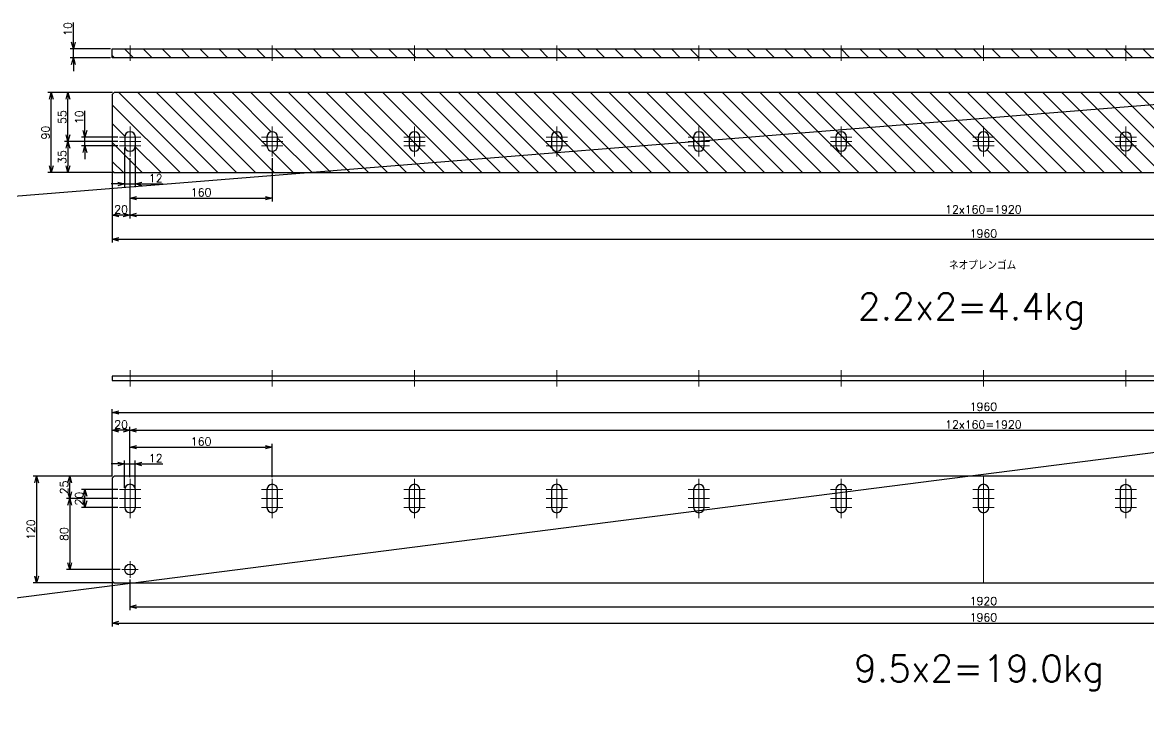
# Model space of a CAD drawing. Header units: millimetres. Extents: x -8731 to 85711, y -14522 to 31379.
# Drawn here: x 29295 to 30561, y 6658 to 7451 of the extents above; entities that cross this region are included whole.
import ezdxf
from ezdxf import colors
from ezdxf.entities.mleader import LeaderData, LeaderLine
from ezdxf.enums import TextEntityAlignment as Align
from ezdxf.math import Vec2, Vec3

# ---------------------------------------------------------------- set-up
doc = ezdxf.new("R2010")
doc.units = ezdxf.units.MM
doc.header["$LTSCALE"] = 4
doc.header["$PDMODE"] = 99
doc.header["$PDSIZE"] = 1
doc.linetypes.add('CENTER2', pattern=[28.575, 19.05, -3.175, 3.175, -3.175])
doc.layers.add('05_CENTER', color=4, linetype='CENTER2', lineweight=13)
doc.layers.add('08_DIM', color=3, linetype='Continuous', lineweight=13)
doc.layers.add('10_DRAFT', color=8, linetype='Continuous', lineweight=0, plot=False)
doc.styles.add('KSS_TXT', font='txt.shx', dxfattribs={"bigfont": 'extfont2.shx'})
doc.styles.get("Standard").update_dxf_attribs({"font": 'txt.shx', "bigfont": 'extfont2.shx'})
doc.dimstyles.new('KSS_DIM', dxfattribs={"dimscale": 3, "dimtxt": 3, "dimasz": 2.5, "dimexe": 1.25, "dimexo": 0.625, "dimtad": 1, "dimdsep": 46, "dimtxsty": 'KSS_TXT', "dimblk": 'OPEN30', "dimcen": 0, "dimazin": 2, "dimtfac": 0.75, "dimtmove": 0, "dimatfit": 3, "dimldrblk": 'OPEN30', "dimfxl": 1, "dimtolj": 1, "dimarcsym": 0})

# ---------------------------------------------------------------- blocks, each defined once
blk = doc.blocks.new('_Open30')
at = {"color": 0, "linetype": 'ByBlock', "lineweight": -2}
for p, q in [((-1, 0.27), (0, 0)), ((0, 0), (-1, -0.27)), ((0, 0), (-1, 0))]:
    blk.add_line(p, q, dxfattribs=at)
blk = doc.blocks.new('*D3203')
at = {"layer": '08_DIM', "color": 0, "lineweight": -2, "transparency": 16777216}
for p, q in [((29352.1, 7428.5), (29352.1, 7450.7)), ((29393.9, 7421), (29348.4, 7421)), ((29393.9, 7411), (29348.4, 7411)), ((29352.1, 7411), (29352.1, 7421)), ((29352.1, 7403.5), (29352.1, 7396))]:
    blk.add_line(p, q, dxfattribs=at)
at = {"layer": 'Defpoints', "color": 0, "transparency": 16777216}
for p in [(29352.1, 7421), (29395.7, 7421), (29395.7, 7411)]:
    blk.add_point(p, dxfattribs=at)
at = {"layer": '08_DIM', "color": 0, "lineweight": -2, "transparency": 16777216, "xscale": 7.5, "yscale": 7.5, "zscale": 7.5}
for p, rotation in [((29352.1, 7421), 270), ((29352.1, 7411), 90)]:
    blk.add_blockref('_Open30', p, dxfattribs=dict(at, rotation=rotation))
at = {"layer": '08_DIM', "color": 0, "transparency": 16777216, "insert": (29345.8, 7443.4), "char_height": 9, "attachment_point": 5, "rotation": 90, "style": 'KSS_TXT'}
blk.add_mtext('\\A1;10', dxfattribs=at)
blk = doc.blocks.new('*D3204')
at = {"layer": '08_DIM', "color": 0, "lineweight": -2, "transparency": 16777216}
for p, q in [((29409.7, 7309.8), (29409.7, 7265.2)), ((29421.7, 7309.8), (29421.7, 7265.2)), ((29402.2, 7268.9), (29394.7, 7268.9)), ((29409.7, 7268.9), (29421.7, 7268.9)), ((29429.2, 7268.9), (29452.5, 7268.9))]:
    blk.add_line(p, q, dxfattribs=at)
at = {"layer": 'Defpoints', "color": 0, "transparency": 16777216}
for p in [(29409.7, 7311.7), (29421.7, 7311.7), (29421.7, 7268.9)]:
    blk.add_point(p, dxfattribs=at)
at = {"layer": '08_DIM', "color": 0, "lineweight": -2, "transparency": 16777216, "xscale": 7.5, "yscale": 7.5, "zscale": 7.5}
blk.add_blockref('_Open30', (29409.7, 7268.9), dxfattribs=at)
at = {"layer": '08_DIM', "color": 0, "lineweight": -2, "transparency": 16777216, "xscale": 7.5, "yscale": 7.5, "zscale": 7.5, "rotation": 180}
blk.add_blockref('_Open30', (29421.7, 7268.9), dxfattribs=at)
at = {"layer": '08_DIM', "color": 0, "transparency": 16777216, "insert": (29444.6, 7275.3), "char_height": 9, "attachment_point": 5, "style": 'KSS_TXT'}
blk.add_mtext('\\A1;12', dxfattribs=at)
blk = doc.blocks.new('*D3205')
at = {"layer": '08_DIM', "color": 0, "lineweight": -2, "transparency": 16777216}
for p, q in [((29415.7, 7282.8), (29415.7, 7230)), ((29395.7, 7271.8), (29395.7, 7230)), ((29408.2, 7233.8), (29403.2, 7233.8))]:
    blk.add_line(p, q, dxfattribs=at)
at = {"layer": 'Defpoints', "color": 0, "transparency": 16777216}
for p in [(29415.7, 7284.7), (29395.7, 7273.7), (29395.7, 7233.8)]:
    blk.add_point(p, dxfattribs=at)
at = {"layer": '08_DIM', "color": 0, "lineweight": -2, "transparency": 16777216, "xscale": 7.5, "yscale": 7.5, "zscale": 7.5, "rotation": 180}
blk.add_blockref('_Open30', (29395.7, 7233.8), dxfattribs=at)
at = {"layer": '08_DIM', "color": 0, "lineweight": -2, "transparency": 16777216, "xscale": 7.5, "yscale": 7.5, "zscale": 7.5}
blk.add_blockref('_Open30', (29415.7, 7233.8), dxfattribs=at)
at = {"layer": '08_DIM', "color": 0, "transparency": 16777216, "insert": (29405.7, 7240.2), "char_height": 9, "attachment_point": 5, "style": 'KSS_TXT'}
blk.add_mtext('\\A1;20', dxfattribs=at)
blk = doc.blocks.new('*D3206')
at = {"layer": '08_DIM', "color": 0, "lineweight": -2, "transparency": 16777216}
for p, q in [((29415.7, 7297.8), (29415.7, 7230)), ((31335.7, 7297.8), (31335.7, 7230)), ((29423.2, 7233.8), (31328.2, 7233.8))]:
    blk.add_line(p, q, dxfattribs=at)
at = {"layer": 'Defpoints', "color": 0, "transparency": 16777216}
for p in [(29415.7, 7299.7), (31335.7, 7299.7), (31335.7, 7233.8)]:
    blk.add_point(p, dxfattribs=at)
at = {"layer": '08_DIM', "color": 0, "lineweight": -2, "transparency": 16777216, "xscale": 7.5, "yscale": 7.5, "zscale": 7.5, "rotation": 180}
blk.add_blockref('_Open30', (29415.7, 7233.8), dxfattribs=at)
at = {"layer": '08_DIM', "color": 0, "lineweight": -2, "transparency": 16777216, "xscale": 7.5, "yscale": 7.5, "zscale": 7.5}
blk.add_blockref('_Open30', (31335.7, 7233.8), dxfattribs=at)
at = {"layer": '08_DIM', "color": 0, "transparency": 16777216, "insert": (30375.7, 7240.2), "char_height": 9, "attachment_point": 5, "style": 'KSS_TXT'}
blk.add_mtext('\\A1;12x160=1920', dxfattribs=at)
blk = doc.blocks.new('*D3207')
at = {"layer": '08_DIM', "color": 0, "lineweight": -2, "transparency": 16777216}
for p, q in [((29395.7, 7281.8), (29395.7, 7202.9)), ((31355.7, 7281.8), (31355.7, 7202.9)), ((29403.2, 7206.6), (31348.2, 7206.6))]:
    blk.add_line(p, q, dxfattribs=at)
at = {"layer": 'Defpoints', "color": 0, "transparency": 16777216}
for p in [(29395.7, 7283.7), (31355.7, 7283.7), (31355.7, 7206.6)]:
    blk.add_point(p, dxfattribs=at)
at = {"layer": '08_DIM', "color": 0, "lineweight": -2, "transparency": 16777216, "xscale": 7.5, "yscale": 7.5, "zscale": 7.5, "rotation": 180}
blk.add_blockref('_Open30', (29395.7, 7206.6), dxfattribs=at)
at = {"layer": '08_DIM', "color": 0, "lineweight": -2, "transparency": 16777216, "xscale": 7.5, "yscale": 7.5, "zscale": 7.5}
blk.add_blockref('_Open30', (31355.7, 7206.6), dxfattribs=at)
at = {"layer": '08_DIM', "color": 0, "transparency": 16777216, "insert": (30375.7, 7213), "char_height": 9, "attachment_point": 5, "style": 'KSS_TXT'}
blk.add_mtext('\\A1;1960', dxfattribs=at)
blk = doc.blocks.new('*D3208')
at = {"layer": '08_DIM', "color": 0, "lineweight": -2, "transparency": 16777216}
for p, q in [((29415.7, 7297.8), (29415.7, 7249.2)), ((29575.7, 7297.8), (29575.7, 7249.2)), ((29423.2, 7252.9), (29568.2, 7252.9))]:
    blk.add_line(p, q, dxfattribs=at)
at = {"layer": 'Defpoints', "color": 0, "transparency": 16777216}
for p in [(29415.7, 7299.7), (29575.7, 7299.7), (29575.7, 7252.9)]:
    blk.add_point(p, dxfattribs=at)
at = {"layer": '08_DIM', "color": 0, "lineweight": -2, "transparency": 16777216, "xscale": 7.5, "yscale": 7.5, "zscale": 7.5, "rotation": 180}
blk.add_blockref('_Open30', (29415.7, 7252.9), dxfattribs=at)
at = {"layer": '08_DIM', "color": 0, "lineweight": -2, "transparency": 16777216, "xscale": 7.5, "yscale": 7.5, "zscale": 7.5}
blk.add_blockref('_Open30', (29575.7, 7252.9), dxfattribs=at)
at = {"layer": '08_DIM', "color": 0, "transparency": 16777216, "insert": (29495.7, 7259.3), "char_height": 9, "attachment_point": 5, "style": 'KSS_TXT'}
blk.add_mtext('\\A1;160', dxfattribs=at)
blk = doc.blocks.new('*D3209')
at = {"layer": '08_DIM', "color": 0, "lineweight": -2, "transparency": 16777216}
for p, q in [((29365, 7329.2), (29365, 7351.3)), ((29401.9, 7321.7), (29361.2, 7321.7)), ((29365, 7311.7), (29365, 7321.7)), ((29401.9, 7311.7), (29361.2, 7311.7)), ((29365, 7304.2), (29365, 7296.7))]:
    blk.add_line(p, q, dxfattribs=at)
at = {"layer": 'Defpoints', "color": 0, "transparency": 16777216}
for p in [(29365, 7321.7), (29403.7, 7321.7), (29403.7, 7311.7)]:
    blk.add_point(p, dxfattribs=at)
at = {"layer": '08_DIM', "color": 0, "lineweight": -2, "transparency": 16777216, "xscale": 7.5, "yscale": 7.5, "zscale": 7.5}
for p, rotation in [((29365, 7321.7), 270), ((29365, 7311.7), 90)]:
    blk.add_blockref('_Open30', p, dxfattribs=dict(at, rotation=rotation))
at = {"layer": '08_DIM', "color": 0, "transparency": 16777216, "insert": (29358.6, 7344), "char_height": 9, "attachment_point": 5, "rotation": 90, "style": 'KSS_TXT'}
blk.add_mtext('\\A1;10', dxfattribs=at)
blk = doc.blocks.new('*D3210')
at = {"layer": '08_DIM', "color": 0, "lineweight": -2, "transparency": 16777216}
for p, q in [((29401.9, 7316.7), (29342.2, 7316.7)), ((29345.9, 7309.2), (29345.9, 7289.2)), ((29395.9, 7281.7), (29342.2, 7281.7))]:
    blk.add_line(p, q, dxfattribs=at)
at = {"layer": 'Defpoints', "color": 0, "transparency": 16777216}
for p in [(29403.7, 7316.7), (29345.9, 7281.7), (29397.7, 7281.7)]:
    blk.add_point(p, dxfattribs=at)
at = {"layer": '08_DIM', "color": 0, "lineweight": -2, "transparency": 16777216, "xscale": 7.5, "yscale": 7.5, "zscale": 7.5}
for p, rotation in [((29345.9, 7316.7), 90), ((29345.9, 7281.7), 270)]:
    blk.add_blockref('_Open30', p, dxfattribs=dict(at, rotation=rotation))
at = {"layer": '08_DIM', "color": 0, "transparency": 16777216, "insert": (29339.5, 7299.2), "char_height": 9, "attachment_point": 5, "rotation": 90, "style": 'KSS_TXT'}
blk.add_mtext('\\A1;35', dxfattribs=at)
blk = doc.blocks.new('*D3211')
at = {"layer": '08_DIM', "color": 0, "lineweight": -2, "transparency": 16777216}
for p, q in [((29395.9, 7371.7), (29323.3, 7371.7)), ((29327.1, 7289.2), (29327.1, 7364.2)), ((29395.9, 7281.7), (29323.3, 7281.7))]:
    blk.add_line(p, q, dxfattribs=at)
at = {"layer": 'Defpoints', "color": 0, "transparency": 16777216}
for p in [(29327.1, 7371.7), (29397.7, 7371.7), (29397.7, 7281.7)]:
    blk.add_point(p, dxfattribs=at)
at = {"layer": '08_DIM', "color": 0, "lineweight": -2, "transparency": 16777216, "xscale": 7.5, "yscale": 7.5, "zscale": 7.5}
for p, rotation in [((29327.1, 7371.7), 90), ((29327.1, 7281.7), 270)]:
    blk.add_blockref('_Open30', p, dxfattribs=dict(at, rotation=rotation))
at = {"layer": '08_DIM', "color": 0, "transparency": 16777216, "insert": (29320.7, 7326.7), "char_height": 9, "attachment_point": 5, "rotation": 90, "style": 'KSS_TXT'}
blk.add_mtext('\\A1;90', dxfattribs=at)
blk = doc.blocks.new('*D3212')
at = {"layer": '08_DIM', "color": 0, "lineweight": -2, "transparency": 16777216}
for p, q in [((29395.9, 7371.7), (29342.2, 7371.7)), ((29345.9, 7324.2), (29345.9, 7364.2)), ((29401.9, 7316.7), (29342.2, 7316.7))]:
    blk.add_line(p, q, dxfattribs=at)
at = {"layer": 'Defpoints', "color": 0, "transparency": 16777216}
for p in [(29345.9, 7371.7), (29397.7, 7371.7), (29403.7, 7316.7)]:
    blk.add_point(p, dxfattribs=at)
at = {"layer": '08_DIM', "color": 0, "lineweight": -2, "transparency": 16777216, "xscale": 7.5, "yscale": 7.5, "zscale": 7.5}
for p, rotation in [((29345.9, 7371.7), 90), ((29345.9, 7316.7), 270)]:
    blk.add_blockref('_Open30', p, dxfattribs=dict(at, rotation=rotation))
at = {"layer": '08_DIM', "color": 0, "transparency": 16777216, "insert": (29339.5, 7344.2), "char_height": 9, "attachment_point": 5, "rotation": 90, "style": 'KSS_TXT'}
blk.add_mtext('\\A1;55', dxfattribs=at)
blk = doc.blocks.new('A$C11C05E4D_1_1')
h = blk.add_hatch()
h.set_pattern_fill('_USER', color=3, scale=15, angle=135, pattern_type=0)
h.set_pattern_definition([(135, (-7933.037, 6736.316), (-10.606602, -10.606602), [])])
h.paths.add_polyline_path([(-978, 55), (-980, 53), (-980, -33), (-978, -35), (978, -35), (980, -33), (980, 53), (978, 55)])
h.paths.add_polyline_path([(-954, 5), (-954, -5, -1), (-966, -5), (-966, 5, -1)], flags=16)
h.paths.add_polyline_path([(-794, 5), (-794, -5, -1), (-806, -5), (-806, 5, -1)], flags=16)
h.paths.add_polyline_path([(-6, 5, -1), (6, 5), (6, -5, -1), (-6, -5)], flags=16)
at = {"color": 0}
blk.add_lwpolyline([(-978, -35), (978, -35), (980, -33), (980, 53), (978, 55), (-978, 55), (-980, 53), (-980, -33)], close=True, dxfattribs=at)
for points in [[(-966, 5), (-966, -5, 1), (-954, -5), (-954, 5, 1)], [(-806, 5), (-806, -5, 1), (-794, -5), (-794, 5, 1)], [(-646, 5), (-646, -5, 1), (-634, -5), (-634, 5, 1)], [(-486, 5), (-486, -5, 1), (-474, -5), (-474, 5, 1)], [(-326, 5), (-326, -5, 1), (-314, -5), (-314, 5, 1)], [(-166, 5), (-166, -5, 1), (-154, -5), (-154, 5, 1)], [(-6, 5), (-6, -5, 1), (6, -5), (6, 5, 1)], [(166, 5), (166, -5, -1), (154, -5), (154, 5, -1)]]:
    blk.add_lwpolyline(points, format="xyb", close=True, dxfattribs=at)
at = {"layer": '05_CENTER'}
for p, q in [((-960, -17), (-960, 17)), ((-800, -17), (-800, 17)), ((-640, -17), (-640, 17)), ((-480, -17), (-480, 17)), ((-320, -17), (-320, 17)), ((-160, -17), (-160, 17)), ((0, -17), (0, 17)), ((160, -17), (160, 17)), ((-972, 5), (-948, 5)), ((-972, 0), (-948, 0)), ((-812, 5), (-788, 5)), ((-812, 0), (-788, 0)), ((-652, 5), (-628, 5)), ((-652, 0), (-628, 0)), ((-492, 5), (-468, 5)), ((-492, 0), (-468, 0)), ((-332, 5), (-308, 5)), ((-332, 0), (-308, 0)), ((-172, 5), (-148, 5)), ((-172, 0), (-148, 0)), ((-12, 5), (12, 5)), ((-12, 0), (12, 0)), ((172, 5), (148, 5)), ((172, 0), (148, 0)), ((-972, -5), (-948, -5)), ((-812, -5), (-788, -5)), ((-652, -5), (-628, -5)), ((-492, -5), (-468, -5)), ((-332, -5), (-308, -5)), ((-172, -5), (-148, -5)), ((-12, -5), (12, -5)), ((172, -5), (148, -5))]:
    blk.add_line(p, q, dxfattribs=at)
blk = doc.blocks.new('A$C566E2A1C_1_1')
h = blk.add_hatch()
h.set_pattern_fill('_USER', color=3, scale=15, angle=135, pattern_type=0)
h.set_pattern_definition([(135, (-7933.037, 6558.574), (-10.606602, -10.606602), [])])
h.paths.add_polyline_path([(980, -10), (980, 0), (-920, 0), (-920, -10)])
h.paths.add_polyline_path([(-920, -10), (-920, 0), (-950, 0), (-950, -10)])
h.paths.add_polyline_path([(-950, -10), (-950, 0), (-980, 0), (-980, -10)])
at = {"color": 0}
blk.add_lwpolyline([(980, 0), (980, -10), (-980, -10), (-980, 0)], close=True, dxfattribs=at)
at = {"layer": '05_CENTER'}
for p, q in [((-960, 3.9), (-960, -13.5)), ((-800, 3.9), (-800, -13.5)), ((-640, 3.9), (-640, -13.5)), ((-480, 3.9), (-480, -13.5)), ((-320, 3.9), (-320, -13.5)), ((-160, 3.9), (-160, -13.5)), ((0, 3.9), (0, -13.5)), ((160, 3.9), (160, -13.5))]:
    blk.add_line(p, q, dxfattribs=at)
blk = doc.blocks.new('A$C04EB13D5_1_1')
at = {"color": 0}
blk.add_lwpolyline([(-978, -95), (978, -95), (980, -93), (980, 23), (978, 25), (-978, 25), (-980, 23), (-980, -93)], close=True, dxfattribs=at)
for points in [[(-966, 10), (-966, -10, 1), (-954, -10), (-954, 10, 1)], [(-806, 10), (-806, -10, 1), (-794, -10), (-794, 10, 1)], [(-646, 10), (-646, -10, 1), (-634, -10), (-634, 10, 1)], [(-486, 10), (-486, -10, 1), (-474, -10), (-474, 10, 1)], [(-326, 10), (-326, -10, 1), (-314, -10), (-314, 10, 1)], [(-166, 10), (-166, -10, 1), (-154, -10), (-154, 10, 1)], [(-6, 10), (-6, -10, 1), (6, -10), (6, 10, 1)], [(166, 10), (166, -10, -1), (154, -10), (154, 10, -1)]]:
    blk.add_lwpolyline(points, format="xyb", close=True, dxfattribs=at)
blk.add_circle((-960, -80), 6, dxfattribs=at)
at = {"layer": '05_CENTER'}
for p, q in [((-960, -22), (-960, 22)), ((-800, -22), (-800, 22)), ((-640, -22), (-640, 22)), ((-480, -22), (-480, 22)), ((-320, -22), (-320, 22)), ((-160, -22), (-160, 22)), ((0, -22), (0, 22)), ((160, -22), (160, 22)), ((-972, 10), (-948, 10)), ((-812, 10), (-788, 10)), ((-652, 10), (-628, 10)), ((-492, 10), (-468, 10)), ((-332, 10), (-308, 10)), ((-172, 10), (-148, 10)), ((-12, 10), (12, 10)), ((172, 10), (148, 10)), ((-972, 0), (-948, 0)), ((-972, -10), (-948, -10)), ((-812, 0), (-788, 0)), ((-812, -10), (-788, -10)), ((-652, 0), (-628, 0)), ((-652, -10), (-628, -10)), ((-492, 0), (-468, 0)), ((-492, -10), (-468, -10)), ((-332, 0), (-308, 0)), ((-332, -10), (-308, -10)), ((-172, 0), (-148, 0)), ((-172, -10), (-148, -10)), ((-12, 0), (12, 0)), ((-12, -10), (12, -10)), ((172, 0), (148, 0)), ((172, -10), (148, -10)), ((-960, -89.3), (-960, -70.7)), ((-950.7, -80), (-969.3, -80))]:
    blk.add_line(p, q, dxfattribs=at)
at = {"layer": '10_DRAFT'}
blk.add_line((0, 25), (0, -95), dxfattribs=at)
blk = doc.blocks.new('A$C2CEA7AC3_1_1')
at = {"color": 0}
blk.add_lwpolyline([(-980, 0), (-980, -5), (980, -5), (980, 0)], close=True, dxfattribs=at)
at = {"layer": '05_CENTER'}
for p, q in [((-960, -11.8), (-960, 6.7)), ((-800, -11.8), (-800, 6.7)), ((-640, -11.8), (-640, 6.7)), ((-480, -11.8), (-480, 6.7)), ((-320, -11.8), (-320, 6.7)), ((-160, -11.8), (-160, 6.7)), ((0, -11.8), (0, 6.7)), ((160, -11.8), (160, 6.7))]:
    blk.add_line(p, q, dxfattribs=at)
blk = doc.blocks.new('*D3230')
at = {"layer": '08_DIM', "color": 0, "lineweight": -2, "transparency": 16777216}
for p, q in [((29402.2, 6953.7), (29394.7, 6953.7)), ((29409.7, 6926.6), (29409.7, 6957.5)), ((29409.7, 6953.7), (29421.7, 6953.7)), ((29421.7, 6926.6), (29421.7, 6957.5)), ((29429.2, 6953.7), (29452.5, 6953.7))]:
    blk.add_line(p, q, dxfattribs=at)
at = {"layer": 'Defpoints', "color": 0, "transparency": 16777216}
for p in [(29421.7, 6953.7), (29409.7, 6924.7), (29421.7, 6924.7)]:
    blk.add_point(p, dxfattribs=at)
at = {"layer": '08_DIM', "color": 0, "lineweight": -2, "transparency": 16777216, "xscale": 7.5, "yscale": 7.5, "zscale": 7.5}
blk.add_blockref('_Open30', (29409.7, 6953.7), dxfattribs=at)
at = {"layer": '08_DIM', "color": 0, "lineweight": -2, "transparency": 16777216, "xscale": 7.5, "yscale": 7.5, "zscale": 7.5, "rotation": 180}
blk.add_blockref('_Open30', (29421.7, 6953.7), dxfattribs=at)
at = {"layer": '08_DIM', "color": 0, "transparency": 16777216, "insert": (29444.6, 6960.1), "char_height": 9, "attachment_point": 5, "style": 'KSS_TXT'}
blk.add_mtext('\\A1;12', dxfattribs=at)
blk = doc.blocks.new('*D3231')
at = {"layer": '08_DIM', "color": 0, "lineweight": -2, "transparency": 16777216}
for p, q in [((29401.9, 6924.7), (29361.2, 6924.7)), ((29365, 6912.2), (29365, 6917.2)), ((29401.9, 6904.7), (29361.2, 6904.7))]:
    blk.add_line(p, q, dxfattribs=at)
at = {"layer": 'Defpoints', "color": 0, "transparency": 16777216}
for p in [(29365, 6924.7), (29403.7, 6924.7), (29403.7, 6904.7)]:
    blk.add_point(p, dxfattribs=at)
at = {"layer": '08_DIM', "color": 0, "lineweight": -2, "transparency": 16777216, "xscale": 7.5, "yscale": 7.5, "zscale": 7.5}
for p, rotation in [((29365, 6924.7), 90), ((29365, 6904.7), 270)]:
    blk.add_blockref('_Open30', p, dxfattribs=dict(at, rotation=rotation))
at = {"layer": '08_DIM', "color": 0, "transparency": 16777216, "insert": (29358.6, 6914.7), "char_height": 9, "attachment_point": 5, "rotation": 90, "style": 'KSS_TXT'}
blk.add_mtext('\\A1;20', dxfattribs=at)
blk = doc.blocks.new('*D3232')
at = {"layer": '08_DIM', "color": 0, "lineweight": -2, "transparency": 16777216}
for p, q in [((29395.7, 6939.6), (29395.7, 6995.4)), ((29408.2, 6991.6), (29403.2, 6991.6)), ((29415.7, 6938.6), (29415.7, 6995.4))]:
    blk.add_line(p, q, dxfattribs=at)
at = {"layer": 'Defpoints', "color": 0, "transparency": 16777216}
for p in [(29395.7, 6991.6), (29395.7, 6937.7), (29415.7, 6936.7)]:
    blk.add_point(p, dxfattribs=at)
at = {"layer": '08_DIM', "color": 0, "lineweight": -2, "transparency": 16777216, "xscale": 7.5, "yscale": 7.5, "zscale": 7.5, "rotation": 180}
blk.add_blockref('_Open30', (29395.7, 6991.6), dxfattribs=at)
at = {"layer": '08_DIM', "color": 0, "lineweight": -2, "transparency": 16777216, "xscale": 7.5, "yscale": 7.5, "zscale": 7.5}
blk.add_blockref('_Open30', (29415.7, 6991.6), dxfattribs=at)
at = {"layer": '08_DIM', "color": 0, "transparency": 16777216, "insert": (29405.7, 6998), "char_height": 9, "attachment_point": 5, "style": 'KSS_TXT'}
blk.add_mtext('\\A1;20', dxfattribs=at)
blk = doc.blocks.new('*D3233')
at = {"layer": '08_DIM', "color": 0, "lineweight": -2, "transparency": 16777216}
for p, q in [((29415.7, 6938.6), (29415.7, 6995.4)), ((29423.2, 6991.6), (31328.2, 6991.6)), ((31335.7, 6938.6), (31335.7, 6995.4))]:
    blk.add_line(p, q, dxfattribs=at)
at = {"layer": 'Defpoints', "color": 0, "transparency": 16777216}
for p in [(31335.7, 6991.6), (29415.7, 6936.7), (31335.7, 6936.7)]:
    blk.add_point(p, dxfattribs=at)
at = {"layer": '08_DIM', "color": 0, "lineweight": -2, "transparency": 16777216, "xscale": 7.5, "yscale": 7.5, "zscale": 7.5, "rotation": 180}
blk.add_blockref('_Open30', (29415.7, 6991.6), dxfattribs=at)
at = {"layer": '08_DIM', "color": 0, "lineweight": -2, "transparency": 16777216, "xscale": 7.5, "yscale": 7.5, "zscale": 7.5}
blk.add_blockref('_Open30', (31335.7, 6991.6), dxfattribs=at)
at = {"layer": '08_DIM', "color": 0, "transparency": 16777216, "insert": (30375.7, 6998), "char_height": 9, "attachment_point": 5, "style": 'KSS_TXT'}
blk.add_mtext('\\A1;12x160=1920', dxfattribs=at)
blk = doc.blocks.new('*D3234')
at = {"layer": '08_DIM', "color": 0, "lineweight": -2, "transparency": 16777216}
for p, q in [((29395.7, 6939.6), (29395.7, 7015.4)), ((29403.2, 7011.6), (31348.2, 7011.6)), ((31355.7, 6939.6), (31355.7, 7015.4))]:
    blk.add_line(p, q, dxfattribs=at)
at = {"layer": 'Defpoints', "color": 0, "transparency": 16777216}
for p in [(31355.7, 7011.6), (29395.7, 6937.7), (31355.7, 6937.7)]:
    blk.add_point(p, dxfattribs=at)
at = {"layer": '08_DIM', "color": 0, "lineweight": -2, "transparency": 16777216, "xscale": 7.5, "yscale": 7.5, "zscale": 7.5, "rotation": 180}
blk.add_blockref('_Open30', (29395.7, 7011.6), dxfattribs=at)
at = {"layer": '08_DIM', "color": 0, "lineweight": -2, "transparency": 16777216, "xscale": 7.5, "yscale": 7.5, "zscale": 7.5}
blk.add_blockref('_Open30', (31355.7, 7011.6), dxfattribs=at)
at = {"layer": '08_DIM', "color": 0, "transparency": 16777216, "insert": (30375.7, 7018), "char_height": 9, "attachment_point": 5, "style": 'KSS_TXT'}
blk.add_mtext('\\A1;1960', dxfattribs=at)
blk = doc.blocks.new('*D3235')
at = {"layer": '08_DIM', "color": 0, "lineweight": -2, "transparency": 16777216}
for p, q in [((29415.7, 6938.6), (29415.7, 6976.2)), ((29423.2, 6972.5), (29568.2, 6972.5)), ((29575.7, 6938.6), (29575.7, 6976.2))]:
    blk.add_line(p, q, dxfattribs=at)
at = {"layer": 'Defpoints', "color": 0, "transparency": 16777216}
for p in [(29575.7, 6972.5), (29415.7, 6936.7), (29575.7, 6936.7)]:
    blk.add_point(p, dxfattribs=at)
at = {"layer": '08_DIM', "color": 0, "lineweight": -2, "transparency": 16777216, "xscale": 7.5, "yscale": 7.5, "zscale": 7.5, "rotation": 180}
blk.add_blockref('_Open30', (29415.7, 6972.5), dxfattribs=at)
at = {"layer": '08_DIM', "color": 0, "lineweight": -2, "transparency": 16777216, "xscale": 7.5, "yscale": 7.5, "zscale": 7.5}
blk.add_blockref('_Open30', (29575.7, 6972.5), dxfattribs=at)
at = {"layer": '08_DIM', "color": 0, "transparency": 16777216, "insert": (29495.7, 6978.9), "char_height": 9, "attachment_point": 5, "style": 'KSS_TXT'}
blk.add_mtext('\\A1;160', dxfattribs=at)
blk = doc.blocks.new('*D3236')
at = {"layer": '08_DIM', "color": 0, "lineweight": -2, "transparency": 16777216}
for p, q in [((29395.9, 6939.7), (29344.2, 6939.7)), ((29348, 6922.2), (29348, 6932.2)), ((29401.9, 6914.7), (29344.2, 6914.7))]:
    blk.add_line(p, q, dxfattribs=at)
at = {"layer": 'Defpoints', "color": 0, "transparency": 16777216}
for p in [(29348, 6939.7), (29397.7, 6939.7), (29403.7, 6914.7)]:
    blk.add_point(p, dxfattribs=at)
at = {"layer": '08_DIM', "color": 0, "lineweight": -2, "transparency": 16777216, "xscale": 7.5, "yscale": 7.5, "zscale": 7.5}
for p, rotation in [((29348, 6939.7), 90), ((29348, 6914.7), 270)]:
    blk.add_blockref('_Open30', p, dxfattribs=dict(at, rotation=rotation))
at = {"layer": '08_DIM', "color": 0, "transparency": 16777216, "insert": (29341.6, 6927.2), "char_height": 9, "attachment_point": 5, "rotation": 90, "style": 'KSS_TXT'}
blk.add_mtext('\\A1;25', dxfattribs=at)
blk = doc.blocks.new('*D3237')
at = {"layer": '08_DIM', "color": 0, "lineweight": -2, "transparency": 16777216}
for p, q in [((29401.9, 6914.7), (29344.2, 6914.7)), ((29348, 6907.2), (29348, 6842.2)), ((29404.5, 6834.7), (29344.2, 6834.7))]:
    blk.add_line(p, q, dxfattribs=at)
at = {"layer": 'Defpoints', "color": 0, "transparency": 16777216}
for p in [(29403.7, 6914.7), (29348, 6834.7), (29406.4, 6834.7)]:
    blk.add_point(p, dxfattribs=at)
at = {"layer": '08_DIM', "color": 0, "lineweight": -2, "transparency": 16777216, "xscale": 7.5, "yscale": 7.5, "zscale": 7.5}
for p, rotation in [((29348, 6914.7), 90), ((29348, 6834.7), 270)]:
    blk.add_blockref('_Open30', p, dxfattribs=dict(at, rotation=rotation))
at = {"layer": '08_DIM', "color": 0, "transparency": 16777216, "insert": (29341.6, 6874.7), "char_height": 9, "attachment_point": 5, "rotation": 90, "style": 'KSS_TXT'}
blk.add_mtext('\\A1;80', dxfattribs=at)
blk = doc.blocks.new('*D3238')
at = {"layer": '08_DIM', "color": 0, "lineweight": -2, "transparency": 16777216}
for p, q in [((29395.9, 6939.7), (29306.8, 6939.7)), ((29310.6, 6932.2), (29310.6, 6827.2)), ((29395.9, 6819.7), (29306.8, 6819.7))]:
    blk.add_line(p, q, dxfattribs=at)
at = {"layer": 'Defpoints', "color": 0, "transparency": 16777216}
for p in [(29397.7, 6939.7), (29310.6, 6819.7), (29397.7, 6819.7)]:
    blk.add_point(p, dxfattribs=at)
at = {"layer": '08_DIM', "color": 0, "lineweight": -2, "transparency": 16777216, "xscale": 7.5, "yscale": 7.5, "zscale": 7.5}
for p, rotation in [((29310.6, 6939.7), 90), ((29310.6, 6819.7), 270)]:
    blk.add_blockref('_Open30', p, dxfattribs=dict(at, rotation=rotation))
at = {"layer": '08_DIM', "color": 0, "transparency": 16777216, "insert": (29304.2, 6879.7), "char_height": 9, "attachment_point": 5, "rotation": 90, "style": 'KSS_TXT'}
blk.add_mtext('\\A1;120', dxfattribs=at)
blk = doc.blocks.new('*D3239')
at = {"layer": '08_DIM', "color": 0, "lineweight": -2, "transparency": 16777216}
for p, q in [((29415.7, 6823.5), (29415.7, 6789.2)), ((31335.7, 6823.5), (31335.7, 6789.2)), ((29423.2, 6792.9), (31328.2, 6792.9))]:
    blk.add_line(p, q, dxfattribs=at)
at = {"layer": 'Defpoints', "color": 0, "transparency": 16777216}
for p in [(29415.7, 6825.4), (31335.7, 6825.4), (31335.7, 6792.9)]:
    blk.add_point(p, dxfattribs=at)
at = {"layer": '08_DIM', "color": 0, "lineweight": -2, "transparency": 16777216, "xscale": 7.5, "yscale": 7.5, "zscale": 7.5, "rotation": 180}
blk.add_blockref('_Open30', (29415.7, 6792.9), dxfattribs=at)
at = {"layer": '08_DIM', "color": 0, "lineweight": -2, "transparency": 16777216, "xscale": 7.5, "yscale": 7.5, "zscale": 7.5}
blk.add_blockref('_Open30', (31335.7, 6792.9), dxfattribs=at)
at = {"layer": '08_DIM', "color": 0, "transparency": 16777216, "insert": (30375.7, 6799.3), "char_height": 9, "attachment_point": 5, "style": 'KSS_TXT'}
blk.add_mtext('\\A1;1920', dxfattribs=at)
blk = doc.blocks.new('*D3240')
at = {"layer": '08_DIM', "color": 0, "lineweight": -2, "transparency": 16777216}
for p, q in [((29395.7, 6819.9), (29395.7, 6770.7)), ((31355.7, 6819.9), (31355.7, 6770.7)), ((29403.2, 6774.5), (31348.2, 6774.5))]:
    blk.add_line(p, q, dxfattribs=at)
at = {"layer": 'Defpoints', "color": 0, "transparency": 16777216}
for p in [(29395.7, 6821.7), (31355.7, 6821.7), (31355.7, 6774.5)]:
    blk.add_point(p, dxfattribs=at)
at = {"layer": '08_DIM', "color": 0, "lineweight": -2, "transparency": 16777216, "xscale": 7.5, "yscale": 7.5, "zscale": 7.5, "rotation": 180}
blk.add_blockref('_Open30', (29395.7, 6774.5), dxfattribs=at)
at = {"layer": '08_DIM', "color": 0, "lineweight": -2, "transparency": 16777216, "xscale": 7.5, "yscale": 7.5, "zscale": 7.5}
blk.add_blockref('_Open30', (31355.7, 6774.5), dxfattribs=at)
at = {"layer": '08_DIM', "color": 0, "transparency": 16777216, "insert": (30375.7, 6780.8), "char_height": 9, "attachment_point": 5, "style": 'KSS_TXT'}
blk.add_mtext('\\A1;1960', dxfattribs=at)
blk = doc.blocks.new('AM_BALLOON1')
at = {"transparency": 16777216}
blk.add_circle((0, 0), 5, dxfattribs=at)
blk.add_attdef('B_NUMBER', text='', height=3, dxfattribs=at).set_placement((0, 0), align=Align.MIDDLE_CENTER)
blk = doc.blocks.new('_OPEN')
at = {"color": 0, "linetype": 'ByBlock'}
for p, q in [((-1, 0.167), (0, 0)), ((0, 0), (-1, -0.167)), ((0, 0), (-1, 0))]:
    blk.add_line(p, q, dxfattribs=at)

msp = doc.modelspace()

# ---------------------------------------------------------------- linework, layer by layer
at = {"color": 3}
for p, q in [((31465.28043, 7430.66231), (29227.86601, 7250.00293)), ((31461.8698, 7080.77898), (29197.16971, 6791.04228))]:
    msp.add_line(p, q, dxfattribs=at)

# ---------------------------------------------------------------- block references
for name, p in [('A$C566E2A1C_1_1', (30375.73456, 7421.04686)), ('A$C11C05E4D_1_1', (30375.73456, 7316.71514))]:
    msp.add_blockref(name, p, dxfattribs=at)
for name, p in [('A$C2CEA7AC3_1_1', (30375.73456, 7052.66033)), ('A$C04EB13D5_1_1', (30375.73456, 6914.72539))]:
    msp.add_blockref(name, p)

# ---------------------------------------------------------------- texts
at = {"layer": '08_DIM', "style": 'KSS_TXT'}
msp.add_text('ネオプレンゴム', height=9, dxfattribs=at).set_placement((30336.98094, 7172.38986))
at = {"layer": '08_DIM', "color": 6, "style": 'KSS_TXT'}
for s, p in [('2.2x2=4.4kg', (30234.44902, 7115.83337)), ('9.5x2=19.0kg', (30230.02486, 6708.42063))]:
    msp.add_text(s, height=30, dxfattribs=at).set_placement(p)

# ---------------------------------------------------------------- dimensions: what is measured, and where the dimension line sits
at = {"layer": '08_DIM'}
for base, p1, p2, picture, middle in [((29352.14334, 7421.04686), (29395.73456, 7411.04686), (29395.73456, 7421.04686), '*D3203', (29345.76834, 7443.35936)), ((29327.08472, 7371.71514), (29397.73456, 7281.71514), (29397.73456, 7371.71514), '*D3211', (29320.70972, 7326.71514)), ((29345.91038, 7371.71514), (29403.73456, 7316.71514), (29397.73456, 7371.71514), '*D3212', (29339.52288, 7344.21514)), ((29364.97146, 7321.71514), (29403.73456, 7311.71514), (29403.73456, 7321.71514), '*D3209', (29358.59646, 7344.02764)), ((29345.91038, 7281.71514), (29403.73456, 7316.71514), (29397.73456, 7281.71514), '*D3210', (29339.52913, 7299.21514)), ((29310.57952, 6819.72539), (29397.73456, 6939.72539), (29397.73456, 6819.72539), '*D3238', (29304.20452, 6879.72539)), ((29347.95087, 6939.72539), (29403.73456, 6914.72539), (29397.73456, 6939.72539), '*D3236', (29341.56962, 6927.22539)), ((29364.97146, 6924.72539), (29403.73456, 6904.72539), (29403.73456, 6924.72539), '*D3231', (29358.59646, 6914.72539)), ((29347.95087, 6834.72539), (29403.73456, 6914.72539), (29406.39351, 6834.72539), '*D3237', (29341.57587, 6874.72539))]:
    dim = msp.add_linear_dim(base=base, p1=p1, p2=p2, angle=90, dimstyle='KSS_DIM', override={"dimscale": 3}, dxfattribs=at)
    dim.commit()
    dim.dimension.update_dxf_attribs({"geometry": picture, "text_midpoint": middle})
for base, p1, p2, picture, middle in [((29421.73456, 7268.94064), (29409.73456, 7311.71514), (29421.73456, 7311.71514), '*D3204', (29444.60956, 7275.31564)), ((29575.73456, 7252.94314), (29415.73456, 7299.71514), (29575.73456, 7299.71514), '*D3208', (29495.73456, 7259.31814)), ((29395.73456, 7233.79202), (29415.73456, 7284.71514), (29395.73456, 7273.71514), '*D3205', (29405.73456, 7240.16702)), ((31355.73456, 7206.60024), (29395.73456, 7283.71514), (31355.73456, 7283.71514), '*D3207', (30375.73456, 7212.97524)), ((31355.73456, 7011.63257), (29395.73456, 6937.72539), (31355.73456, 6937.72539), '*D3234', (30375.73456, 7018.00757)), ((29395.73456, 6991.63029), (29415.73456, 6936.72539), (29395.73456, 6937.72539), '*D3232', (29405.73456, 6998.00529)), ((29575.73456, 6972.47917), (29415.73456, 6936.72539), (29575.73456, 6936.72539), '*D3235', (29495.73456, 6978.85417)), ((29421.73456, 6953.74539), (29409.73456, 6924.72539), (29421.73456, 6924.72539), '*D3230', (29444.60956, 6960.12039)), ((31355.73456, 6774.45966), (29395.73456, 6821.72539), (31355.73456, 6821.72539), '*D3240', (30375.73456, 6780.83466)), ((31335.73456, 6792.91494), (29415.73456, 6825.38434), (31335.73456, 6825.38434), '*D3239', (30375.73456, 6799.28994))]:
    dim = msp.add_linear_dim(base=base, p1=p1, p2=p2, dimstyle='KSS_DIM', override={"dimscale": 3}, dxfattribs=at)
    dim.commit()
    dim.dimension.update_dxf_attribs({"geometry": picture, "text_midpoint": middle})
for base, p1, p2, picture, middle in [((31335.73456, 7233.79202), (29415.73456, 7299.71514), (31335.73456, 7299.71514), '*D3206', (30375.73456, 7240.16702)), ((31335.73456, 6991.63029), (29415.73456, 6936.72539), (31335.73456, 6936.72539), '*D3233', (30375.73456, 6998.00529))]:
    dim = msp.add_linear_dim(base=base, p1=p1, p2=p2, text='12x160=<>', dimstyle='KSS_DIM', override={"dimscale": 3}, dxfattribs=at)
    dim.commit()
    dim.dimension.update_dxf_attribs({"geometry": picture, "text_midpoint": middle})

# ---------------------------------------------------------------- leaders
ml = msp.add_multileader_block('Standard', dxfattribs=at)
ml.set_content('AM_BALLOON1', color=256, scale=15)
ml.set_attribute('B_NUMBER', 'D', width=0)
ml.set_leader_properties(color=256, linetype='ByLayer', lineweight=-1)
ml.set_arrow_properties(name='OPEN')
ml.build(insert=Vec2(0, 0))
ml.multileader.update_dxf_attribs({"leader_type": 0, "has_dogleg": 0, "text_right_attachment_type": 6, "dogleg_length": 0, "arrow_head_size": 30, "scale": 15, "block_connection_type": 1})
ctx = ml.context
ctx.base_point, ctx.scale, ctx.char_height, ctx.arrow_head_size, ctx.landing_gap_size, ctx.plane_origin = Vec3(71378.15101, 6803.23474), 15, 60, 30, 30, Vec3(71378.15101, 6803.23474)
ctx.right_attachment, ctx.attachment_type = 6, 1
notes = []
notes.append((ctx, [(0, (0, 0, 0), (0, 0), (1, 0), 1, [])]))
ctx.block.insert = Vec3(71378.15101, 6803.23474)
for ctx, leaders in notes:
    for number, flags, end, landing, length, lines in leaders:
        leader = LeaderData()
        leader.index, (leader.has_last_leader_line, leader.has_dogleg_vector, leader.attachment_direction) = number, flags
        leader.last_leader_point, leader.dogleg_vector, leader.dogleg_length = Vec3(end), Vec3(landing), length
        for number, points, colour, breaks in lines:
            line = LeaderLine()
            line.index, line.vertices, line.color, line.breaks = number, Vec3.list(points), colors.encode_raw_color(colour), breaks
            leader.lines.append(line)
        ctx.leaders.append(leader)

doc.saveas('drawing.dxf')
